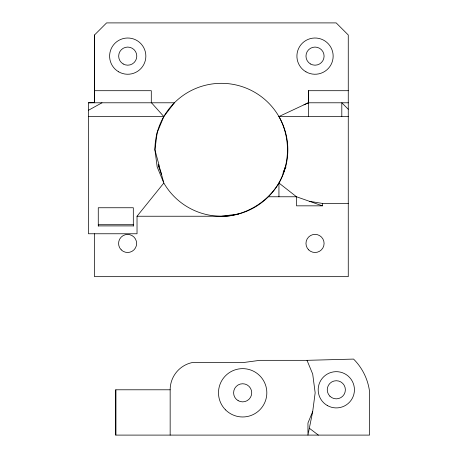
<?xml version="1.0" encoding="UTF-8"?>
<svg xmlns="http://www.w3.org/2000/svg" width="458" height="458" viewBox="0 0 458 458"><rect width="100%" height="100%" fill="white"/><g stroke="black" fill="none" stroke-linecap="round" stroke-linejoin="round"><path stroke-width="0.69" d="M94.503 233.763L94.503 276.661L348.263 276.661L348.263 34.985L336.178 22.9L106.588 22.9L94.503 34.985L94.503 102.655L88.457 102.787L88.457 233.763L137.028 233.763L137.028 216.239L163.827 183.011A66.462 66.462 0 0 0 272.292 192.503A66.462 66.462 0 0 0 244.114 87.329A66.462 66.462 0 0 0 154.919 149.783L157.186 166.981L163.827 183.011M137.028 216.239L227.105 216.239C248.351 213.64 267.838 201.383 278.939 183.011C290.298 162.55 290.298 137.011 278.939 116.55L308.32 102.787L308.383 90.701L348.263 90.701M282.924 173.387L285.603 166.792M283.908 171.006L285.735 165.785M312.694 411.57L307.953 423.015L307.953 435.1L312.694 411.57L315.161 392.804L312.694 374.043L307.015 360.332L259.863 360.332L242.946 362.599L192.022 362.599A27.835 27.835 0 0 0 170.158 389.787L170.158 435.1M88.457 110.275L101.991 102.787M303.969 104.825L308.383 102.787M221.666 216.239L238.584 213.978M307.015 360.332L353.582 359.089A56.105 56.105 0 0 1 369.543 391.464L369.543 435.1L115.782 435.1L115.782 389.787L170.158 389.787M94.503 90.701L151.295 90.701L151.295 102.787M88.457 102.787L174.389 102.787L163.827 116.55L157.186 132.58L154.919 149.783L159.373 166.397M308.32 102.787L348.263 102.787M88.457 116.55L163.827 116.55L151.495 102.787M278.939 116.55L348.263 116.55M268.377 196.774L296.515 196.774L322.386 205.837L322.386 203.421L309.453 201.308M322.386 203.421L348.263 203.421M322.386 205.837L296.515 205.837L296.515 196.774L278.939 183.011L278.939 196.774M98.27 224.701L133.312 224.701M98.27 225.909L133.312 225.909M285.58 167.055L286.078 167.073M309.333 428.241L318.362 435.1M348.263 109.244L341.805 102.787L341.805 116.55M161.559 174.555L158.342 165.785A8.393 0.338 82.5 0 1 158.491 164.937L160.294 169.832L163.437 181.568M308.383 90.701L308.383 116.55M133.312 226.092L133.312 207.749L98.27 207.749L98.27 226.092M115.811 389.787L115.811 435.1M94.503 34.985L94.503 102.787M308.623 249.839A9.063 9.063 0 0 0 323.783 245.774A9.063 9.063 0 0 0 312.688 234.673A9.063 9.063 0 0 0 308.623 249.839M123.202 63.977A9.063 9.063 0 0 0 136.793 56.128A9.063 9.063 0 0 0 123.202 48.285A9.063 9.063 0 0 0 123.202 63.977M310.501 63.977A9.063 9.063 0 0 0 324.092 56.128A9.063 9.063 0 0 0 310.501 48.285A9.063 9.063 0 0 0 310.501 63.977M121.221 249.845A9.034 9.034 0 0 0 136.329 245.797A9.034 9.034 0 0 0 125.269 234.736A9.034 9.034 0 0 0 121.221 249.845M118.668 71.826A18.125 18.125 0 0 0 145.856 56.128A18.125 18.125 0 0 0 118.668 40.436A18.125 18.125 0 0 0 118.668 71.826M305.967 71.826A18.125 18.125 0 0 0 333.155 56.128A18.125 18.125 0 0 0 305.967 40.436A18.125 18.125 0 0 0 305.967 71.826M329.903 396.193A9.063 9.063 0 0 0 345.063 392.134A9.063 9.063 0 0 0 333.962 381.033A9.063 9.063 0 0 0 329.903 396.193M238.131 400.653A9.063 9.063 0 0 0 251.723 392.804A9.063 9.063 0 0 0 238.131 384.96A9.063 9.063 0 0 0 238.131 400.653M225.571 409.893A24.165 24.165 0 0 0 266.006 399.061A24.165 24.165 0 0 0 236.402 369.463A24.165 24.165 0 0 0 225.571 409.893M327.247 405.485A18.125 18.125 0 0 0 354.435 389.787A18.125 18.125 0 0 0 327.247 374.089A18.125 18.125 0 0 0 327.247 405.485"/></g></svg>
